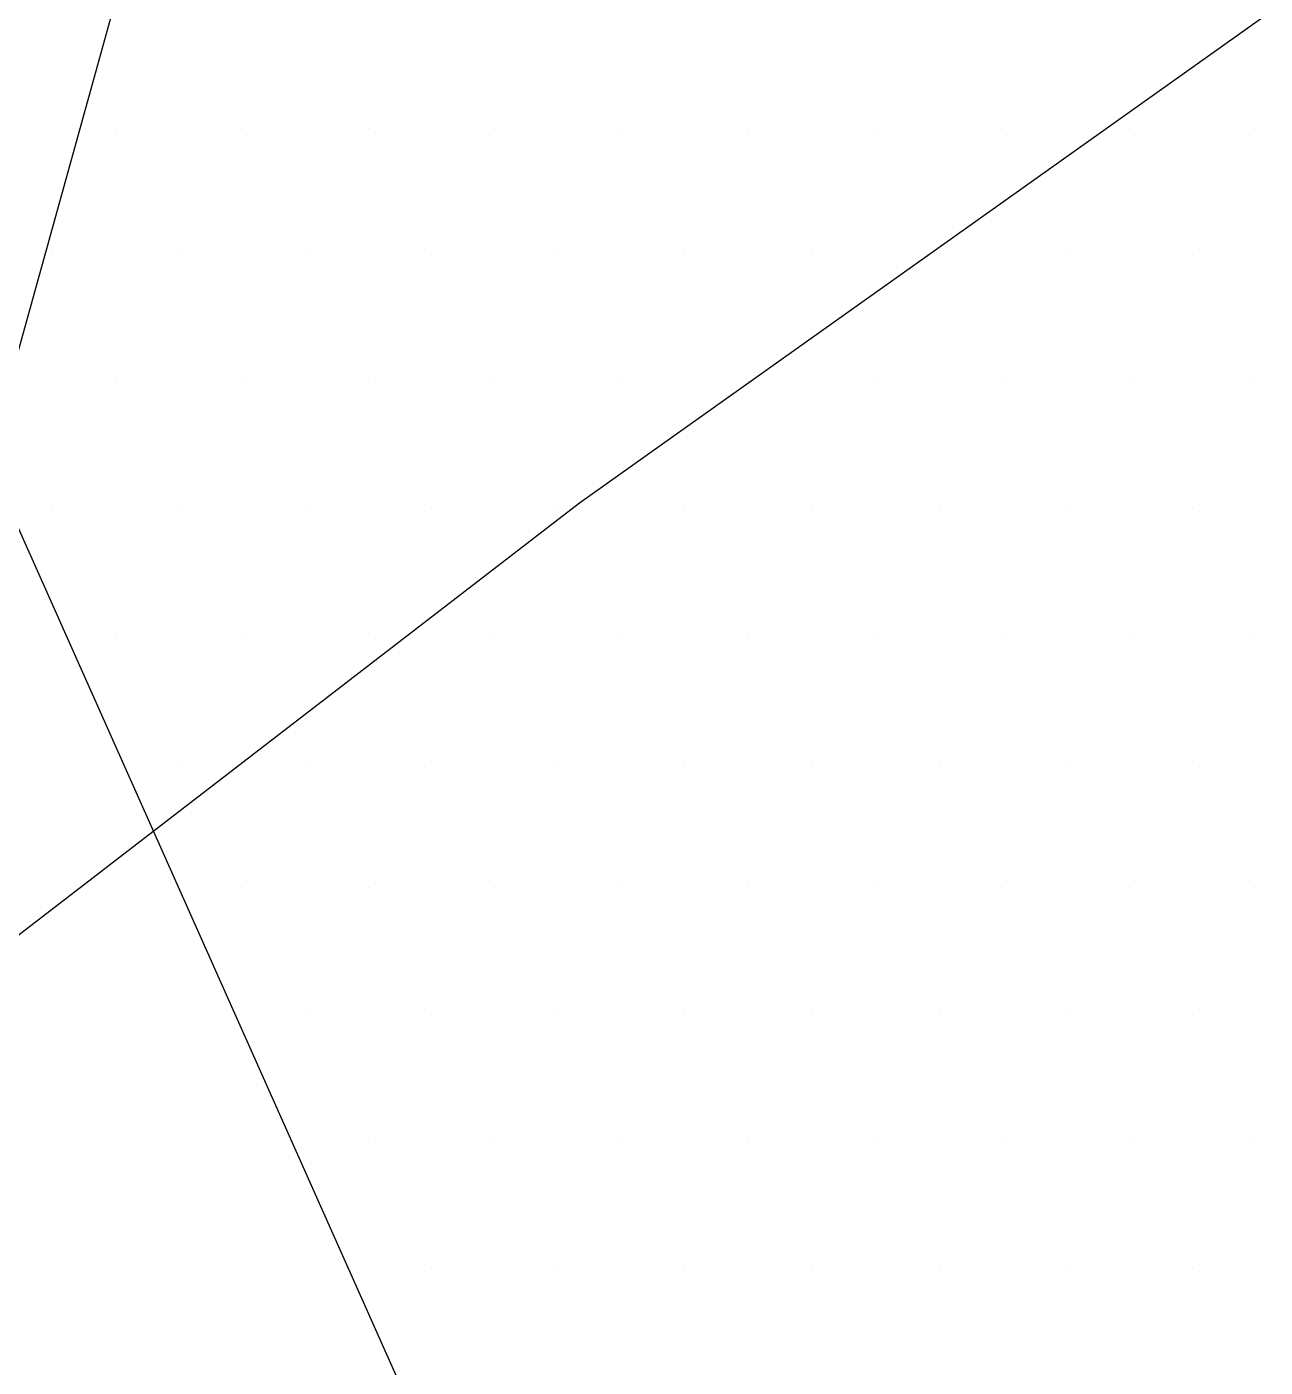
# Paper-space layout 'Layout1' of a CAD drawing. Extents: x -43 to 2298, y -18 to 768.
# Drawn here: x 1412.243 to 1413.14, y 78.332 to 79.303 of the extents above; entities that cross this region are included whole.
import ezdxf

# ---------------------------------------------------------------- set-up
doc = ezdxf.new("R2010")
doc.units = 0
doc.header["$LTSCALE"] = 2
doc.linetypes.add('CACHEX2', pattern=[0.75, 0.5, -0.25])
doc.layers.add('CARTOUCHE', color=7, linetype='Continuous')
doc.layers.add('LOGO', color=7, linetype='Continuous')

# ---------------------------------------------------------------- blocks, each defined once
blk = doc.blocks.new('A$C715108E3')
at = {"layer": 'LOGO', "color": 131}
for p, q in [((-20.4584, -5.80906), (-20.4584, -5.80906)), ((-20.43197, -5.80906), (-20.43197, -5.80906)), ((-20.34033, -5.80906), (-20.34033, -5.80906)), ((-20.24887, -5.80906), (-20.24887, -5.80906)), ((-20.15704, -5.80906), (-20.15704, -5.80906)), ((-20.06521, -5.80906), (-20.06521, -5.80906)), ((-19.97375, -5.80906), (-19.97375, -5.80906)), ((-19.88192, -5.80906), (-19.88192, -5.80906)), ((-19.7899, -5.80906), (-19.7899, -5.80906)), ((-19.69788, -5.80906), (-19.69788, -5.80906)), ((-19.60679, -5.80906), (-19.60679, -5.80906)), ((-20.48389, -5.90033), (-20.48389, -5.90033)), ((-20.47789, -5.90033), (-20.47789, -5.90033)), ((-20.38643, -5.90033), (-20.38643, -5.90033)), ((-20.2946, -5.90033), (-20.2946, -5.90033)), ((-20.20277, -5.90033), (-20.20277, -5.90033)), ((-20.11112, -5.90033), (-20.11112, -5.90033)), ((-20.01948, -5.90033), (-20.01948, -5.90033)), ((-19.92746, -5.90033), (-19.92746, -5.90033)), ((-19.83544, -5.90033), (-19.83544, -5.90033)), ((-19.74417, -5.90033), (-19.74417, -5.90033)), ((-19.65215, -5.90033), (-19.65215, -5.90033)), ((-20.43197, -5.99272), (-20.43197, -5.99272)), ((-20.34033, -5.99272), (-20.34033, -5.99272)), ((-20.24887, -5.99272), (-20.24887, -5.99272)), ((-20.15704, -5.99272), (-20.15704, -5.99272)), ((-20.06521, -5.99272), (-20.06521, -5.99272)), ((-19.97375, -5.99272), (-19.97375, -5.99272)), ((-19.88192, -5.99272), (-19.88192, -5.99272)), ((-19.7899, -5.99272), (-19.7899, -5.99272)), ((-19.69788, -5.99272), (-19.69788, -5.99272)), ((-19.60679, -5.99272), (-19.60679, -5.99272)), ((-20.47789, -6.08418), (-20.47789, -6.08418)), ((-20.38643, -6.08418), (-20.38643, -6.08418)), ((-20.2946, -6.08418), (-20.2946, -6.08418)), ((-20.20277, -6.08418), (-20.20277, -6.08418)), ((-20.11112, -6.08418), (-20.11112, -6.08418)), ((-20.01948, -6.08418), (-20.01948, -6.08418)), ((-19.92746, -6.08418), (-19.92746, -6.08418)), ((-19.83544, -6.08418), (-19.83544, -6.08418)), ((-19.74417, -6.08418), (-19.74417, -6.08418)), ((-19.65215, -6.08418), (-19.65215, -6.08418)), ((-20.46852, -6.17526), (-20.46852, -6.17526)), ((-20.43197, -6.17526), (-20.43197, -6.17526)), ((-20.34033, -6.17526), (-20.34033, -6.17526)), ((-20.24887, -6.17526), (-20.24887, -6.17526)), ((-20.15704, -6.17526), (-20.15704, -6.17526)), ((-20.06521, -6.17526), (-20.06521, -6.17526)), ((-19.97375, -6.17526), (-19.97375, -6.17526)), ((-19.88192, -6.17526), (-19.88192, -6.17526)), ((-19.7899, -6.17526), (-19.7899, -6.17526)), ((-19.69788, -6.17526), (-19.69788, -6.17526)), ((-19.60679, -6.17526), (-19.60679, -6.17526)), ((-20.42766, -6.26785), (-20.42766, -6.26785)), ((-20.38643, -6.26785), (-20.38643, -6.26785)), ((-20.2946, -6.26785), (-20.2946, -6.26785)), ((-20.20277, -6.26785), (-20.20277, -6.26785)), ((-20.11112, -6.26785), (-20.11112, -6.26785)), ((-20.01948, -6.26785), (-20.01948, -6.26785)), ((-19.92746, -6.26785), (-19.92746, -6.26785)), ((-19.83544, -6.26785), (-19.83544, -6.26785)), ((-19.74417, -6.26785), (-19.74417, -6.26785)), ((-19.65215, -6.26785), (-19.65215, -6.26785)), ((-20.38643, -6.3593), (-20.38643, -6.3593)), ((-20.34033, -6.3593), (-20.34033, -6.3593)), ((-20.24887, -6.3593), (-20.24887, -6.3593)), ((-20.15704, -6.3593), (-20.15704, -6.3593)), ((-20.06521, -6.3593), (-20.06521, -6.3593)), ((-19.97375, -6.3593), (-19.97375, -6.3593)), ((-19.88192, -6.3593), (-19.88192, -6.3593)), ((-19.7899, -6.3593), (-19.7899, -6.3593)), ((-19.69788, -6.3593), (-19.69788, -6.3593)), ((-19.60679, -6.3593), (-19.60679, -6.3593)), ((-20.34558, -6.45076), (-20.34558, -6.45076)), ((-20.2946, -6.45076), (-20.2946, -6.45076)), ((-20.20277, -6.45076), (-20.20277, -6.45076)), ((-20.11112, -6.45076), (-20.11112, -6.45076)), ((-20.01948, -6.45076), (-20.01948, -6.45076)), ((-19.92746, -6.45076), (-19.92746, -6.45076)), ((-19.83544, -6.45076), (-19.83544, -6.45076)), ((-19.74417, -6.45076), (-19.74417, -6.45076)), ((-19.65215, -6.45076), (-19.65215, -6.45076)), ((-20.3051, -6.54297), (-20.3051, -6.54297)), ((-20.24887, -6.54297), (-20.24887, -6.54297)), ((-20.15704, -6.54297), (-20.15704, -6.54297)), ((-20.06521, -6.54297), (-20.06521, -6.54297)), ((-19.97375, -6.54297), (-19.97375, -6.54297)), ((-19.88192, -6.54297), (-19.88192, -6.54297)), ((-19.7899, -6.54297), (-19.7899, -6.54297)), ((-19.69788, -6.54297), (-19.69788, -6.54297)), ((-19.60679, -6.54297), (-19.60679, -6.54297)), ((-20.26405, -6.63443), (-20.26405, -6.63443)), ((-20.20277, -6.63443), (-20.20277, -6.63443)), ((-20.11112, -6.63443), (-20.11112, -6.63443)), ((-20.01948, -6.63443), (-20.01948, -6.63443)), ((-19.92746, -6.63443), (-19.92746, -6.63443)), ((-19.83544, -6.63443), (-19.83544, -6.63443)), ((-19.74417, -6.63443), (-19.74417, -6.63443)), ((-19.65215, -6.63443), (-19.65215, -6.63443))]:
    blk.add_line(p, q, dxfattribs=at)
blk.add_lwpolyline([(-20.33583, -5.37051), (-20.52437, -6.04932), (-18.82678, -9.85812), (-21.75905, -9.54908), (-21.84713, -10.1027), (-21.90973, -10.85647), (-21.93522, -11.19569), (-19.04287, -11.54821), (-21.59825, -15.13736), (-21.35948, -15.87896), (-21.14471, -16.55758), (-21.01933, -16.96014), (-20.52887, -16.36961), (-17.13331, -11.70602), (-13.63019, -12.0681), (-14.8375, -14.01607), (-16.63592, -13.78968), (-17.73004, -15.3364), (-16.5602, -15.63738), (-17.07578, -16.89492), (-15.20183, -17.12113), (-14.4102, -15.97697)], dxfattribs=at)
blk = doc.blocks.new('A$C581E6685')
at = {"layer": 'LOGO', "color": 32, "linetype": 'CACHEX2', "ltscale": 1.5}
blk.add_ellipse((-38.05384, 23.81385), major_axis=(-19.03106, -3.53396), ratio=0.590567, dxfattribs=at)
at = {"layer": 'LOGO', "color": 32}
blk.add_ellipse((-37.61436, 23.84992), major_axis=(-13.57677, -4.28389), ratio=0.791971, dxfattribs=at)
at = {"layer": 'CARTOUCHE'}
blk.add_blockref('A$C715108E3', (-31.67392, 36.3189), dxfattribs=at)

psp = doc.layouts.get("Layout1")

# ---------------------------------------------------------------- block references
at = {"layer": 'LOGO'}
psp.add_blockref('A$C581E6685', (1464.41331, 48.71952), dxfattribs=at)

doc.saveas('drawing.dxf')
